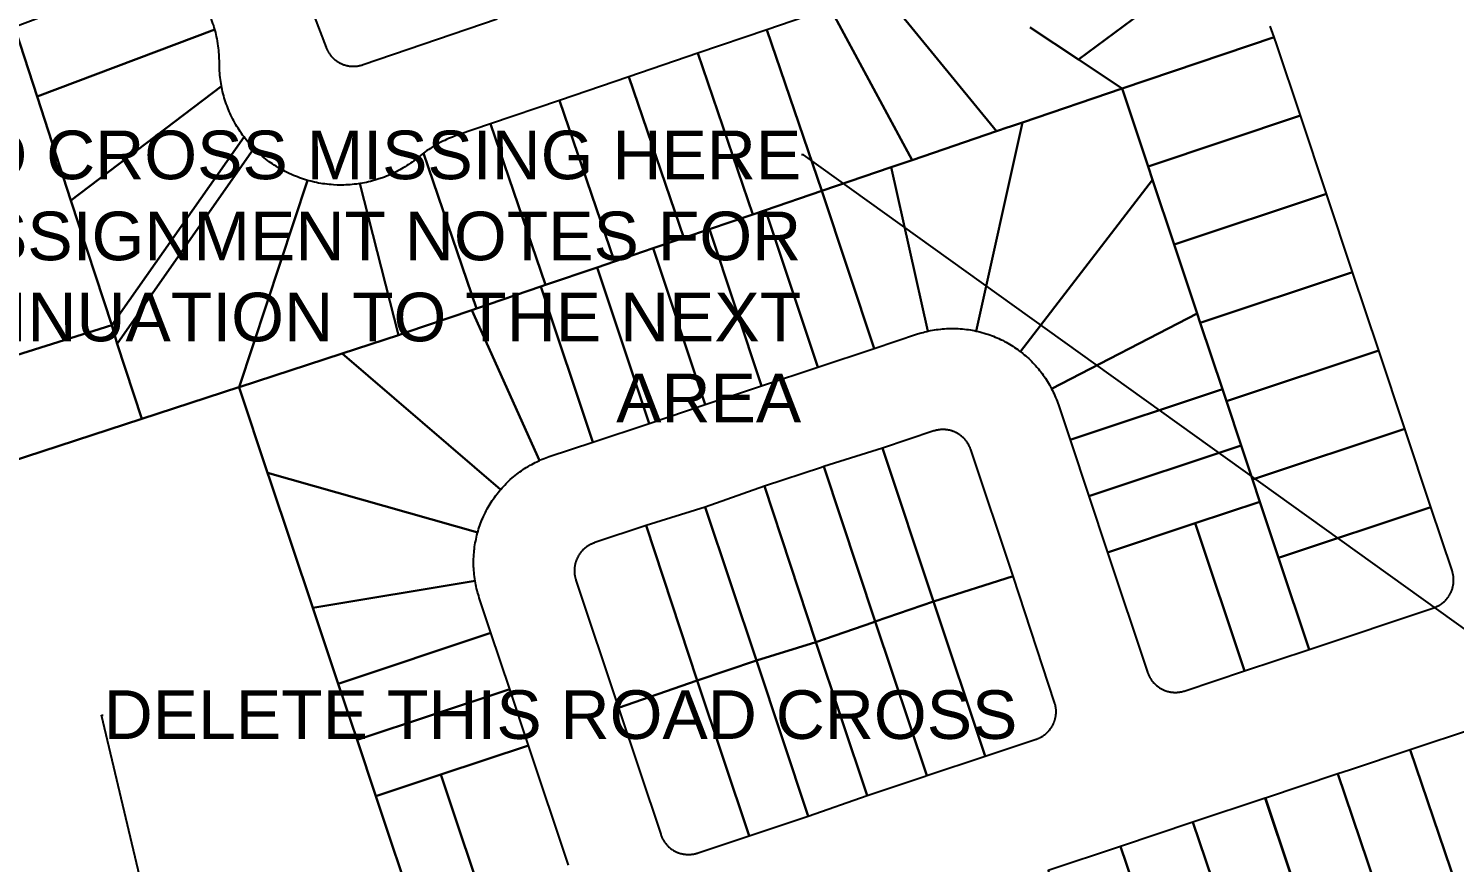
# Model space of a CAD drawing. Header units: metres. Extents: x 620457 to 624057, y 4872349 to 4874194.
# Drawn here: x 621032.8 to 621326, y 4873584 to 4873755.6 of the extents above; entities that cross this region are included whole.
import ezdxf
from ezdxf import colors
from ezdxf.entities.mleader import LeaderData, LeaderLine
from ezdxf.math import Vec2, Vec3

# ---------------------------------------------------------------- set-up
doc = ezdxf.new("R2010")
doc.units = ezdxf.units.M
doc.header["$LTSCALE"] = 10
doc.header["$MEASUREMENT"] = 0
doc.layers.add('Aurora_Parcel', color=252, linetype='Continuous')
doc.layers.add('telMAX -QC', color=4, linetype='Continuous')
doc.styles.get("Standard").update_dxf_attribs({"font": 'arial.ttf'})

msp = doc.modelspace()

# ---------------------------------------------------------------- linework, layer by layer
at = {"layer": 'Aurora_Parcel'}
for points in [[(621071.15, 4873755.37), (621071.03, 4873755.78), (621070.9, 4873756.2), (621070.76, 4873756.62), (621070.62, 4873757.03), (621070.46, 4873757.46), (621070.42, 4873757.57), (621065.94, 4873769.44), (621029.94, 4873755.86), (621031.09, 4873752.33), (621034.59, 4873741.58), (621071.15, 4873755.37)], [(621231.81, 4873734.44), (621206.92, 4873764.92), (621206.71, 4873764.76), (621206.3, 4873764.43), (621205.88, 4873764.11), (621205.46, 4873763.81), (621205.03, 4873763.5), (621204.6, 4873763.22), (621204.16, 4873762.93), (621203.72, 4873762.64), (621203.07, 4873762.25), (621202.61, 4873761.99), (621202.15, 4873761.74), (621201.69, 4873761.49), (621201.21, 4873761.26), (621200.74, 4873761.02), (621200.28, 4873760.81), (621199.8, 4873760.61), (621199.32, 4873760.4), (621198.83, 4873760.2), (621198.34, 4873760.02), (621197.63, 4873759.76), (621214.46, 4873728.52), (621231.81, 4873734.44)], [(621214.46, 4873728.52), (621197.63, 4873759.76), (621184.61, 4873755.32), (621195.9, 4873722.19), (621210.16, 4873727.05), (621214.46, 4873728.52)], [(621072.5, 4873743.71), (621072.49, 4873743.81), (621072.41, 4873744.24), (621072.35, 4873744.67), (621072.29, 4873745.1), (621072.23, 4873745.54), (621072.19, 4873745.97), (621072.15, 4873746.4), (621072.12, 4873746.85), (621072.09, 4873747.28), (621072.08, 4873747.71), (621072.07, 4873748.52), (621072.07, 4873748.95), (621072.06, 4873749.39), (621072.04, 4873749.81), (621072.02, 4873750.26), (621071.99, 4873750.7), (621071.95, 4873751.12), (621071.9, 4873751.56), (621071.84, 4873752.01), (621071.78, 4873752.43), (621071.68, 4873753.07), (621071.59, 4873753.49), (621071.51, 4873753.92), (621071.41, 4873754.35), (621071.31, 4873754.76), (621071.15, 4873755.37), (621034.59, 4873741.58), (621041.54, 4873720.18), (621072.5, 4873743.71)], [(621195.9, 4873722.19), (621184.61, 4873755.32), (621170.42, 4873750.49), (621181.72, 4873717.34), (621184.35, 4873718.25), (621195.9, 4873722.19)], [(621294.3, 4873737.67), (621289.45, 4873752.23), (621288.91, 4873753.79), (621257.67, 4873743.21), (621262.99, 4873727.23), (621294.3, 4873737.67)], [(621181.72, 4873717.34), (621170.42, 4873750.49), (621156.22, 4873745.64), (621167.52, 4873712.51), (621172.8, 4873714.31), (621181.72, 4873717.34)], [(621142.02, 4873740.8), (621153.32, 4873707.67), (621161.25, 4873710.37), (621167.52, 4873712.51), (621156.22, 4873745.64), (621142.02, 4873740.8)], [(621077.14, 4873733.29), (621076.85, 4873733.65), (621076.6, 4873734.01), (621076.36, 4873734.39), (621075.93, 4873735.05), (621075.69, 4873735.42), (621075.47, 4873735.8), (621075.25, 4873736.18), (621075.04, 4873736.57), (621074.84, 4873736.94), (621074.64, 4873737.34), (621074.46, 4873737.74), (621074.27, 4873738.12), (621074.08, 4873738.52), (621073.79, 4873739.27), (621073.64, 4873739.68), (621073.48, 4873740.1), (621073.33, 4873740.51), (621073.21, 4873740.91), (621073.08, 4873741.32), (621072.97, 4873741.75), (621072.86, 4873742.17), (621072.74, 4873742.6), (621072.64, 4873743.03), (621072.5, 4873743.71), (621041.54, 4873720.18), (621049.94, 4873694.59), (621077.14, 4873733.29)], [(621262.99, 4873727.23), (621257.67, 4873743.21), (621237.18, 4873736.26), (621227.67, 4873693.34), (621228.04, 4873693.26), (621228.43, 4873693.17), (621228.82, 4873693.07), (621229.3, 4873692.93), (621229.68, 4873692.81), (621230.07, 4873692.69), (621230.46, 4873692.55), (621230.82, 4873692.42), (621231.2, 4873692.27), (621231.57, 4873692.12), (621231.94, 4873691.97), (621232.3, 4873691.81), (621232.67, 4873691.63), (621233.03, 4873691.45), (621233.47, 4873691.22), (621233.83, 4873691.03), (621234.18, 4873690.84), (621234.52, 4873690.63), (621234.87, 4873690.43), (621235.21, 4873690.21), (621235.53, 4873689.99), (621235.87, 4873689.76), (621236.2, 4873689.53), (621236.52, 4873689.29), (621236.75, 4873689.12), (621263.91, 4873724.47), (621262.99, 4873727.23)], [(621127.82, 4873735.95), (621139.12, 4873702.83), (621149.71, 4873706.44), (621153.32, 4873707.67), (621142.02, 4873740.8), (621127.82, 4873735.95)], [(621299.67, 4873721.56), (621294.3, 4873737.67), (621262.99, 4873727.23), (621263.91, 4873724.47), (621268.35, 4873711.12), (621299.67, 4873721.56)], [(621139.12, 4873702.83), (621127.82, 4873735.95), (621121.18, 4873733.69), (621120.4, 4873733.41), (621119.99, 4873733.26), (621119.58, 4873733.09), (621119.18, 4873732.93), (621118.78, 4873732.75), (621118.39, 4873732.57), (621117.99, 4873732.38), (621117.61, 4873732.18), (621117.22, 4873731.98), (621116.83, 4873731.77), (621116.2, 4873731.4), (621115.83, 4873731.17), (621115.46, 4873730.93), (621115.1, 4873730.69), (621114.74, 4873730.46), (621114.38, 4873730.19), (621114.02, 4873729.93), (621124.93, 4873697.99), (621138.16, 4873702.49), (621139.12, 4873702.83)], [(621227.67, 4873693.34), (621237.18, 4873736.26), (621234.48, 4873735.35), (621234.26, 4873735.28), (621231.81, 4873734.44), (621214.46, 4873728.52), (621210.16, 4873727.05), (621217.72, 4873693.33), (621217.89, 4873693.37), (621218.28, 4873693.45), (621218.68, 4873693.52), (621219.07, 4873693.59), (621219.47, 4873693.65), (621219.87, 4873693.7), (621220.36, 4873693.75), (621220.76, 4873693.8), (621221.16, 4873693.83), (621221.56, 4873693.85), (621221.97, 4873693.87), (621222.37, 4873693.88), (621222.76, 4873693.88), (621223.18, 4873693.88), (621223.57, 4873693.87), (621223.97, 4873693.85), (621224.37, 4873693.82), (621224.87, 4873693.78), (621225.27, 4873693.74), (621225.67, 4873693.7), (621226.07, 4873693.64), (621226.47, 4873693.58), (621226.86, 4873693.51), (621227.26, 4873693.44), (621227.67, 4873693.34)], [(621079.17, 4873730.93), (621078.8, 4873731.31), (621078.51, 4873731.63), (621078.21, 4873731.96), (621077.93, 4873732.28), (621077.66, 4873732.63), (621077.4, 4873732.97), (621077.14, 4873733.29), (621049.94, 4873694.59), (621051.09, 4873690.73), (621079.17, 4873730.93)], [(621090.17, 4873724.35), (621089.76, 4873724.47), (621089.34, 4873724.61), (621088.93, 4873724.74), (621088.51, 4873724.89), (621088.11, 4873725.04), (621087.7, 4873725.2), (621087.3, 4873725.37), (621086.9, 4873725.54), (621086.4, 4873725.77), (621086, 4873725.97), (621085.62, 4873726.16), (621085.24, 4873726.36), (621084.84, 4873726.57), (621084.47, 4873726.79), (621084.1, 4873727.01), (621083.73, 4873727.24), (621083.36, 4873727.47), (621083, 4873727.72), (621082.34, 4873728.18), (621081.99, 4873728.44), (621081.65, 4873728.71), (621081.3, 4873728.98), (621080.97, 4873729.26), (621080.64, 4873729.54), (621080.31, 4873729.83), (621079.99, 4873730.13), (621079.67, 4873730.44), (621079.36, 4873730.73), (621079.17, 4873730.93), (621051.09, 4873690.73), (621056.12, 4873675.29), (621076.1, 4873681.81), (621076.17, 4873681.83), (621090.17, 4873724.35)], [(621124.93, 4873697.99), (621114.02, 4873729.93), (621113.41, 4873729.45), (621113.07, 4873729.17), (621112.74, 4873728.9), (621112.39, 4873728.63), (621112.05, 4873728.36), (621111.69, 4873728.11), (621111.35, 4873727.85), (621110.98, 4873727.61), (621110.61, 4873727.37), (621110.24, 4873727.13), (621109.87, 4873726.91), (621109.17, 4873726.51), (621108.79, 4873726.3), (621108.4, 4873726.1), (621108.01, 4873725.9), (621107.62, 4873725.72), (621107.22, 4873725.53), (621106.82, 4873725.35), (621106.42, 4873725.19), (621106.01, 4873725.03), (621105.6, 4873724.88), (621104.84, 4873724.63), (621104.43, 4873724.49), (621104.01, 4873724.36), (621103.58, 4873724.25), (621103.17, 4873724.14), (621102.74, 4873724.03), (621102.31, 4873723.94), (621101.89, 4873723.85), (621101.46, 4873723.77), (621100.93, 4873723.68), (621108.9, 4873692.52), (621110.38, 4873693.02), (621123.96, 4873697.66), (621124.93, 4873697.99)], [(621217.72, 4873693.33), (621210.16, 4873727.05), (621195.9, 4873722.19), (621206.7, 4873689.78), (621215.59, 4873692.75), (621216.31, 4873692.97), (621216.72, 4873693.08), (621217.11, 4873693.17), (621217.5, 4873693.28), (621217.72, 4873693.33)], [(621100.93, 4873723.68), (621100.59, 4873723.64), (621100.24, 4873723.58), (621099.8, 4873723.53), (621099.37, 4873723.49), (621098.93, 4873723.45), (621098.5, 4873723.42), (621098.06, 4873723.4), (621097.63, 4873723.39), (621097.19, 4873723.38), (621096.75, 4873723.38), (621096.32, 4873723.39), (621095.51, 4873723.43), (621095.08, 4873723.48), (621094.64, 4873723.5), (621094.21, 4873723.54), (621093.78, 4873723.6), (621093.34, 4873723.66), (621092.91, 4873723.73), (621092.47, 4873723.8), (621092.06, 4873723.89), (621091.63, 4873723.98), (621090.85, 4873724.17), (621090.51, 4873724.26), (621090.17, 4873724.35), (621076.17, 4873681.83), (621097.32, 4873688.74), (621108.9, 4873692.52), (621100.93, 4873723.68)], [(621206.7, 4873689.78), (621195.9, 4873722.19), (621184.35, 4873718.25), (621195.12, 4873685.92), (621206.7, 4873689.78)], [(621268.35, 4873711.12), (621263.91, 4873724.47), (621236.75, 4873689.12), (621236.84, 4873689.05), (621237.24, 4873688.74), (621237.55, 4873688.49), (621237.85, 4873688.22), (621238.15, 4873687.96), (621238.45, 4873687.68), (621238.74, 4873687.41), (621239.01, 4873687.13), (621239.31, 4873686.84), (621239.58, 4873686.55), (621239.84, 4873686.25), (621240.12, 4873685.95), (621240.44, 4873685.57), (621240.7, 4873685.26), (621240.94, 4873684.94), (621241.19, 4873684.62), (621241.42, 4873684.3), (621241.65, 4873683.97), (621241.88, 4873683.64), (621242.09, 4873683.3), (621242.31, 4873682.96), (621242.52, 4873682.62), (621242.72, 4873682.27), (621242.96, 4873681.85), (621243.15, 4873681.48), (621273.08, 4873696.97), (621268.35, 4873711.12)], [(621305.03, 4873705.45), (621299.67, 4873721.56), (621268.35, 4873711.12), (621273.08, 4873696.97), (621273.73, 4873695.01), (621305.03, 4873705.45)], [(621195.12, 4873685.92), (621184.35, 4873718.25), (621181.72, 4873717.34), (621172.8, 4873714.31), (621183.55, 4873682.07), (621195.12, 4873685.92)], [(621172.8, 4873714.31), (621167.52, 4873712.51), (621161.25, 4873710.37), (621171.97, 4873678.21), (621183.55, 4873682.07), (621172.8, 4873714.31)], [(621161.25, 4873710.37), (621153.32, 4873707.67), (621149.71, 4873706.44), (621160.4, 4873674.35), (621171.97, 4873678.21), (621161.25, 4873710.37)], [(621160.4, 4873674.35), (621149.71, 4873706.44), (621139.12, 4873702.83), (621138.16, 4873702.49), (621148.82, 4873670.49), (621160.4, 4873674.35)], [(621310.4, 4873689.34), (621305.03, 4873705.45), (621273.73, 4873695.01), (621278.27, 4873681.39), (621279.1, 4873678.9), (621310.4, 4873689.34)], [(621148.82, 4873670.49), (621138.16, 4873702.49), (621124.93, 4873697.99), (621123.96, 4873697.66), (621137.88, 4873666.72), (621138.09, 4873666.83), (621138.46, 4873666.98), (621138.83, 4873667.13), (621139.21, 4873667.27), (621139.88, 4873667.52), (621148.82, 4873670.49)], [(621137.88, 4873666.72), (621123.96, 4873697.66), (621110.38, 4873693.02), (621108.9, 4873692.52), (621097.32, 4873688.74), (621129.88, 4873660.74), (621129.92, 4873660.79), (621130.19, 4873661.09), (621130.46, 4873661.39), (621130.73, 4873661.68), (621131.01, 4873661.97), (621131.3, 4873662.25), (621131.59, 4873662.53), (621131.88, 4873662.8), (621132.25, 4873663.14), (621132.56, 4873663.39), (621132.88, 4873663.65), (621133.19, 4873663.9), (621133.51, 4873664.14), (621133.83, 4873664.38), (621134.16, 4873664.61), (621134.5, 4873664.84), (621134.82, 4873665.06), (621135.16, 4873665.28), (621135.52, 4873665.48), (621135.94, 4873665.74), (621136.29, 4873665.93), (621136.64, 4873666.12), (621137, 4873666.3), (621137.36, 4873666.48), (621137.72, 4873666.65), (621137.88, 4873666.72)], [(621273.73, 4873695.01), (621273.08, 4873696.97), (621243.15, 4873681.48), (621243.32, 4873681.14), (621243.5, 4873680.78), (621243.67, 4873680.41), (621243.83, 4873680.05), (621243.99, 4873679.68), (621244.13, 4873679.3), (621244.29, 4873678.93), (621244.42, 4873678.53), (621244.56, 4873678.15), (621246.96, 4873670.95), (621278.27, 4873681.39), (621273.73, 4873695.01)], [(621125.25, 4873652.22), (621125.37, 4873652.6), (621125.49, 4873652.98), (621125.62, 4873653.36), (621125.75, 4873653.74), (621125.91, 4873654.12), (621126.04, 4873654.49), (621126.21, 4873654.86), (621126.37, 4873655.23), (621126.54, 4873655.59), (621126.76, 4873656.04), (621126.94, 4873656.4), (621127.13, 4873656.75), (621127.32, 4873657.1), (621127.52, 4873657.45), (621127.73, 4873657.8), (621127.94, 4873658.14), (621128.16, 4873658.47), (621128.39, 4873658.8), (621128.61, 4873659.13), (621128.86, 4873659.46), (621129.16, 4873659.86), (621129.41, 4873660.17), (621129.66, 4873660.48), (621129.88, 4873660.74), (621097.32, 4873688.74), (621076.17, 4873681.83), (621076.1, 4873681.81), (621076.13, 4873681.72), (621081.98, 4873664.2), (621125.17, 4873651.93), (621125.25, 4873652.22)], [(621315.76, 4873673.22), (621310.4, 4873689.34), (621279.1, 4873678.9), (621282.13, 4873669.81), (621284.48, 4873662.79), (621315.76, 4873673.22)], [(621112.52, 4873572.87), (621104.23, 4873597.66), (621100.37, 4873609.23), (621096.5, 4873620.8), (621091.28, 4873636.4), (621082.44, 4873662.84), (621081.98, 4873664.2), (621076.13, 4873681.72), (621076.1, 4873681.81), (621056.12, 4873675.29), (620977.58, 4873649.65), (620994.49, 4873599.1), (621000.06, 4873582.43), (621014.25, 4873540.01), (621112.52, 4873572.87)], [(621279.1, 4873678.9), (621278.27, 4873681.39), (621246.96, 4873670.95), (621250.82, 4873659.37), (621282.13, 4873669.81), (621279.1, 4873678.9)], [(621235.23, 4873642.9), (621226.53, 4873669), (621226.5, 4873669.08), (621226.47, 4873669.18), (621226.43, 4873669.28), (621226.39, 4873669.38), (621226.33, 4873669.52), (621226.28, 4873669.62), (621226.24, 4873669.71), (621226.19, 4873669.81), (621226.14, 4873669.9), (621226.06, 4873670.06), (621226, 4873670.15), (621225.95, 4873670.24), (621225.89, 4873670.33), (621225.84, 4873670.42), (621225.78, 4873670.5), (621225.72, 4873670.59), (621225.64, 4873670.67), (621225.59, 4873670.76), (621225.53, 4873670.84), (621225.46, 4873670.93), (621225.38, 4873671.02), (621225.31, 4873671.1), (621225.24, 4873671.17), (621225.16, 4873671.25), (621225.09, 4873671.32), (621225.02, 4873671.4), (621224.93, 4873671.47), (621224.86, 4873671.54), (621224.78, 4873671.61), (621224.7, 4873671.68), (621224.62, 4873671.76), (621224.52, 4873671.83), (621224.44, 4873671.89), (621224.35, 4873671.95), (621224.26, 4873672.01), (621224.18, 4873672.08), (621224.09, 4873672.13), (621224.01, 4873672.19), (621223.92, 4873672.24), (621223.83, 4873672.29), (621223.73, 4873672.34), (621223.64, 4873672.39), (621223.53, 4873672.45), (621223.43, 4873672.49), (621223.34, 4873672.54), (621223.24, 4873672.59), (621223.15, 4873672.63), (621223.05, 4873672.67), (621222.95, 4873672.7), (621222.85, 4873672.75), (621222.75, 4873672.77), (621222.65, 4873672.81), (621222.55, 4873672.84), (621222.43, 4873672.87), (621222.33, 4873672.91), (621222.22, 4873672.93), (621222.12, 4873672.95), (621222.02, 4873672.97), (621221.92, 4873672.99), (621221.81, 4873673.01), (621221.72, 4873673.02), (621221.61, 4873673.04), (621221.5, 4873673.05), (621221.4, 4873673.06), (621221.27, 4873673.07), (621221.16, 4873673.09), (621221.06, 4873673.09), (621220.94, 4873673.09), (621220.85, 4873673.09), (621220.75, 4873673.09), (621220.64, 4873673.09), (621220.54, 4873673.09), (621220.43, 4873673.07), (621220.33, 4873673.07), (621220.22, 4873673.06), (621220.09, 4873673.04), (621219.99, 4873673.03), (621219.89, 4873673.01), (621219.78, 4873672.99), (621219.67, 4873672.97), (621219.58, 4873672.95), (621219.47, 4873672.93), (621219.37, 4873672.91), (621219.27, 4873672.88), (621219.17, 4873672.85), (621219.07, 4873672.82), (621218.96, 4873672.8), (621208.37, 4873669.25), (621218.88, 4873637.71), (621235.23, 4873642.9)], [(621321.14, 4873657.12), (621315.76, 4873673.22), (621284.48, 4873662.79), (621285.99, 4873658.24), (621289.83, 4873646.68), (621321.14, 4873657.12)], [(621218.88, 4873637.71), (621208.37, 4873669.25), (621196.34, 4873665.46), (621206.9, 4873633.57), (621218.88, 4873637.71)], [(621284.48, 4873662.79), (621282.13, 4873669.81), (621250.82, 4873659.37), (621254.68, 4873647.8), (621272.7, 4873653.8), (621285.99, 4873658.24), (621284.48, 4873662.79)], [(621124.64, 4873641.97), (621124.58, 4873642.35), (621124.51, 4873642.88), (621124.46, 4873643.28), (621124.42, 4873643.68), (621124.39, 4873644.08), (621124.36, 4873644.48), (621124.34, 4873644.88), (621124.33, 4873645.28), (621124.33, 4873645.68), (621124.33, 4873646.08), (621124.34, 4873646.48), (621124.35, 4873646.89), (621124.39, 4873647.39), (621124.42, 4873647.79), (621124.46, 4873648.19), (621124.5, 4873648.58), (621124.55, 4873648.98), (621124.61, 4873649.38), (621124.68, 4873649.77), (621124.76, 4873650.17), (621124.84, 4873650.56), (621124.92, 4873650.94), (621125.02, 4873651.34), (621125.13, 4873651.83), (621125.17, 4873651.93), (621081.98, 4873664.2), (621082.44, 4873662.84), (621091.28, 4873636.4), (621124.64, 4873641.97)], [(621206.44, 4873633.41), (621206.9, 4873633.57), (621196.34, 4873665.46), (621195.87, 4873665.31), (621184.15, 4873661.46), (621194.68, 4873629.38), (621206.44, 4873633.41)], [(621194.68, 4873629.38), (621184.15, 4873661.46), (621171.95, 4873657.12), (621182.47, 4873625.55), (621194.68, 4873629.38)], [(621289.83, 4873646.68), (621285.99, 4873658.24), (621272.7, 4873653.8), (621282.82, 4873623.44), (621296.1, 4873627.86), (621289.83, 4873646.68)], [(621182.47, 4873625.55), (621171.95, 4873657.12), (621159.82, 4873653.33), (621170.32, 4873621.48), (621182.47, 4873625.55)], [(621296.1, 4873627.86), (621321.71, 4873636.43), (621321.81, 4873636.46), (621321.9, 4873636.5), (621322, 4873636.54), (621322.1, 4873636.57), (621322.2, 4873636.61), (621322.29, 4873636.66), (621322.44, 4873636.73), (621322.53, 4873636.77), (621322.63, 4873636.82), (621322.78, 4873636.91), (621322.87, 4873636.96), (621322.96, 4873637.01), (621323.05, 4873637.07), (621323.14, 4873637.13), (621323.22, 4873637.19), (621323.31, 4873637.25), (621323.39, 4873637.31), (621323.48, 4873637.37), (621323.56, 4873637.44), (621323.65, 4873637.5), (621323.74, 4873637.6), (621323.82, 4873637.66), (621323.9, 4873637.73), (621323.97, 4873637.8), (621324.05, 4873637.87), (621324.12, 4873637.95), (621324.19, 4873638.02), (621324.26, 4873638.1), (621324.33, 4873638.18), (621324.4, 4873638.27), (621324.47, 4873638.34), (621324.55, 4873638.44), (621324.61, 4873638.52), (621324.67, 4873638.61), (621324.74, 4873638.69), (621324.79, 4873638.78), (621324.85, 4873638.87), (621324.91, 4873638.96), (621324.96, 4873639.05), (621325.02, 4873639.14), (621325.07, 4873639.23), (621325.12, 4873639.32), (621325.18, 4873639.44), (621325.21, 4873639.53), (621325.27, 4873639.63), (621325.31, 4873639.72), (621325.35, 4873639.82), (621325.38, 4873639.91), (621325.43, 4873640.01), (621325.46, 4873640.11), (621325.5, 4873640.21), (621325.54, 4873640.31), (621325.56, 4873640.41), (621325.6, 4873640.54), (621325.62, 4873640.64), (621325.65, 4873640.74), (621325.67, 4873640.84), (621325.69, 4873640.94), (621325.71, 4873641.04), (621325.72, 4873641.15), (621325.75, 4873641.25), (621325.76, 4873641.36), (621325.77, 4873641.46), (621325.78, 4873641.56), (621325.79, 4873641.69), (621325.8, 4873641.8), (621325.81, 4873641.91), (621325.81, 4873642.01), (621325.81, 4873642.11), (621325.81, 4873642.22), (621325.81, 4873642.32), (621325.8, 4873642.43), (621325.8, 4873642.53), (621325.79, 4873642.64), (621325.78, 4873642.74), (621325.76, 4873642.87), (621325.75, 4873642.97), (621325.72, 4873643.08), (621325.72, 4873643.18), (621325.7, 4873643.28), (621325.67, 4873643.39), (621325.65, 4873643.49), (621325.63, 4873643.59), (621325.6, 4873643.69), (621325.57, 4873643.79), (621325.54, 4873643.91), (621325.5, 4873644), (621325.47, 4873644.1), (621321.14, 4873657.12), (621289.83, 4873646.68), (621296.1, 4873627.86)], [(621170.32, 4873621.48), (621159.82, 4873653.33), (621149.27, 4873649.82), (621149.17, 4873649.78), (621149.07, 4873649.74), (621148.97, 4873649.7), (621148.87, 4873649.67), (621148.78, 4873649.63), (621148.68, 4873649.59), (621148.58, 4873649.54), (621148.49, 4873649.5), (621148.39, 4873649.45), (621148.29, 4873649.4), (621148.2, 4873649.35), (621148.1, 4873649.3), (621148.01, 4873649.25), (621147.91, 4873649.19), (621147.82, 4873649.15), (621147.73, 4873649.08), (621147.65, 4873649.02), (621147.56, 4873648.96), (621147.48, 4873648.9), (621147.4, 4873648.83), (621147.31, 4873648.77), (621147.23, 4873648.71), (621147.13, 4873648.62), (621147.05, 4873648.55), (621146.98, 4873648.48), (621146.9, 4873648.42), (621146.82, 4873648.32), (621146.75, 4873648.26), (621146.68, 4873648.17), (621146.61, 4873648.1), (621146.54, 4873648.02), (621146.46, 4873647.94), (621146.39, 4873647.86), (621146.31, 4873647.75), (621146.25, 4873647.67), (621146.19, 4873647.59), (621146.13, 4873647.5), (621146.08, 4873647.41), (621146.01, 4873647.33), (621145.95, 4873647.23), (621145.9, 4873647.15), (621145.85, 4873647.06), (621145.8, 4873646.96), (621145.75, 4873646.87), (621145.69, 4873646.75), (621145.63, 4873646.64), (621145.6, 4873646.56), (621145.55, 4873646.46), (621145.51, 4873646.37), (621145.47, 4873646.27), (621145.43, 4873646.17), (621145.4, 4873646.07), (621145.36, 4873645.98), (621145.33, 4873645.88), (621145.3, 4873645.78), (621145.27, 4873645.65), (621145.24, 4873645.55), (621145.21, 4873645.44), (621145.19, 4873645.34), (621145.17, 4873645.23), (621145.15, 4873645.13), (621145.13, 4873645.04), (621145.12, 4873644.92), (621145.1, 4873644.82), (621145.09, 4873644.72), (621145.08, 4873644.61), (621145.07, 4873644.48), (621145.06, 4873644.38), (621145.06, 4873644.27), (621145.06, 4873644.17), (621145.06, 4873644.05), (621145.06, 4873643.95), (621145.06, 4873643.84), (621145.06, 4873643.74), (621145.07, 4873643.63), (621145.07, 4873643.53), (621145.08, 4873643.43), (621145.1, 4873643.29), (621145.11, 4873643.19), (621145.13, 4873643.09), (621145.15, 4873642.98), (621145.17, 4873642.86), (621145.19, 4873642.76), (621145.21, 4873642.66), (621145.24, 4873642.55), (621145.27, 4873642.45), (621145.29, 4873642.35), (621145.32, 4873642.24), (621145.36, 4873642.14), (621154.12, 4873615.87), (621170.32, 4873621.48)], [(621282.82, 4873623.44), (621272.7, 4873653.8), (621254.68, 4873647.8), (621262.87, 4873623.2), (621262.89, 4873623.11), (621262.94, 4873623.01), (621262.98, 4873622.9), (621263.01, 4873622.81), (621263.05, 4873622.71), (621263.09, 4873622.61), (621263.14, 4873622.52), (621263.18, 4873622.42), (621263.23, 4873622.33), (621263.28, 4873622.23), (621263.33, 4873622.14), (621263.38, 4873622.05), (621263.44, 4873621.94), (621263.51, 4873621.86), (621263.55, 4873621.76), (621263.61, 4873621.67), (621263.67, 4873621.59), (621263.72, 4873621.5), (621263.79, 4873621.42), (621263.86, 4873621.33), (621263.92, 4873621.24), (621263.99, 4873621.17), (621264.06, 4873621.09), (621264.14, 4873620.99), (621264.21, 4873620.92), (621264.29, 4873620.84), (621264.36, 4873620.77), (621264.44, 4873620.69), (621264.51, 4873620.62), (621264.59, 4873620.55), (621264.66, 4873620.48), (621264.75, 4873620.41), (621264.83, 4873620.36), (621264.91, 4873620.28), (621265.01, 4873620.2), (621265.1, 4873620.14), (621265.18, 4873620.09), (621265.27, 4873620.02), (621265.36, 4873619.97), (621265.45, 4873619.91), (621265.54, 4873619.86), (621265.63, 4873619.8), (621265.72, 4873619.75), (621265.81, 4873619.7), (621265.91, 4873619.66), (621266.02, 4873619.6), (621266.13, 4873619.55), (621266.21, 4873619.51), (621266.31, 4873619.47), (621266.41, 4873619.43), (621266.51, 4873619.39), (621266.6, 4873619.37), (621266.7, 4873619.33), (621266.8, 4873619.29), (621266.9, 4873619.26), (621266.99, 4873619.23), (621267.13, 4873619.21), (621267.23, 4873619.18), (621267.33, 4873619.15), (621267.43, 4873619.13), (621267.54, 4873619.11), (621267.64, 4873619.1), (621267.75, 4873619.08), (621267.85, 4873619.07), (621267.95, 4873619.07), (621268.06, 4873619.04), (621268.17, 4873619.04), (621268.29, 4873619.03), (621268.4, 4873619.02), (621268.5, 4873619.02), (621268.61, 4873619.02), (621268.71, 4873619.02), (621268.82, 4873619.03), (621268.92, 4873619.03), (621269.02, 4873619.04), (621269.13, 4873619.05), (621269.24, 4873619.07), (621269.34, 4873619.07), (621269.49, 4873619.09), (621269.59, 4873619.11), (621269.69, 4873619.12), (621269.8, 4873619.14), (621269.9, 4873619.17), (621270, 4873619.19), (621270.11, 4873619.22), (621270.21, 4873619.24), (621270.31, 4873619.27), (621270.41, 4873619.3), (621270.6, 4873619.37), (621282.82, 4873623.44)], [(621239.99, 4873609.4), (621240.06, 4873609.43), (621240.18, 4873609.47), (621240.28, 4873609.51), (621240.38, 4873609.55), (621240.48, 4873609.59), (621240.57, 4873609.63), (621240.67, 4873609.68), (621240.76, 4873609.72), (621240.85, 4873609.77), (621240.95, 4873609.82), (621241.06, 4873609.87), (621241.15, 4873609.93), (621241.24, 4873609.98), (621241.33, 4873610.03), (621241.42, 4873610.09), (621241.57, 4873610.19), (621241.65, 4873610.26), (621241.74, 4873610.32), (621241.82, 4873610.38), (621241.9, 4873610.45), (621242.02, 4873610.55), (621242.1, 4873610.62), (621242.17, 4873610.69), (621242.25, 4873610.76), (621242.32, 4873610.83), (621242.38, 4873610.9), (621242.46, 4873610.98), (621242.54, 4873611.05), (621242.6, 4873611.13), (621242.67, 4873611.21), (621242.74, 4873611.29), (621242.83, 4873611.4), (621242.88, 4873611.48), (621242.95, 4873611.56), (621243.01, 4873611.65), (621243.06, 4873611.74), (621243.12, 4873611.82), (621243.18, 4873611.91), (621243.23, 4873612), (621243.29, 4873612.08), (621243.34, 4873612.17), (621243.39, 4873612.26), (621243.45, 4873612.37), (621243.49, 4873612.48), (621243.54, 4873612.57), (621243.58, 4873612.66), (621243.62, 4873612.76), (621243.66, 4873612.86), (621243.69, 4873612.97), (621243.73, 4873613.06), (621243.77, 4873613.15), (621243.8, 4873613.26), (621243.83, 4873613.35), (621243.87, 4873613.47), (621243.89, 4873613.57), (621243.92, 4873613.67), (621243.94, 4873613.77), (621243.96, 4873613.88), (621243.98, 4873613.98), (621244, 4873614.08), (621244.02, 4873614.19), (621244.03, 4873614.29), (621244.05, 4873614.39), (621244.06, 4873614.5), (621244.07, 4873614.63), (621244.08, 4873614.73), (621244.09, 4873614.85), (621244.09, 4873614.93), (621244.09, 4873615.04), (621244.09, 4873615.14), (621244.09, 4873615.25), (621244.08, 4873615.35), (621244.08, 4873615.46), (621244.07, 4873615.57), (621244.06, 4873615.66), (621244.04, 4873615.8), (621244.03, 4873615.9), (621244.01, 4873615.99), (621243.99, 4873616.11), (621243.98, 4873616.21), (621243.95, 4873616.31), (621243.93, 4873616.41), (621243.91, 4873616.51), (621243.87, 4873616.67), (621243.84, 4873616.76), (621243.78, 4873616.93), (621235.23, 4873642.9), (621218.88, 4873637.71), (621229.47, 4873605.93), (621239.99, 4873609.4)], [(621127.91, 4873631.27), (621125.51, 4873638.48), (621125.38, 4873638.87), (621125.16, 4873639.61), (621125.06, 4873640), (621124.96, 4873640.39), (621124.87, 4873640.78), (621124.79, 4873641.17), (621124.71, 4873641.57), (621124.64, 4873641.97), (621091.28, 4873636.4), (621096.5, 4873620.8), (621127.91, 4873631.27)], [(621229.47, 4873605.93), (621218.88, 4873637.71), (621206.9, 4873633.57), (621217.48, 4873601.9), (621229.47, 4873605.93)], [(621096.5, 4873620.8), (621100.37, 4873609.23), (621131.77, 4873619.7), (621127.91, 4873631.27), (621096.5, 4873620.8)], [(621216.95, 4873601.72), (621217.48, 4873601.9), (621206.9, 4873633.57), (621206.44, 4873633.41), (621194.68, 4873629.38), (621205.21, 4873597.78), (621216.95, 4873601.72)], [(621205.21, 4873597.78), (621194.68, 4873629.38), (621182.47, 4873625.55), (621193.13, 4873593.55), (621205.21, 4873597.78)], [(621193.13, 4873593.55), (621182.47, 4873625.55), (621170.32, 4873621.48), (621180.98, 4873589.51), (621193.13, 4873593.55)], [(621135.62, 4873608.12), (621131.77, 4873619.7), (621100.37, 4873609.23), (621104.23, 4873597.66), (621117.59, 4873602.11), (621135.62, 4873608.12)], [(621169.16, 4873585.72), (621169.26, 4873585.72), (621169.4, 4873585.74), (621169.5, 4873585.76), (621169.6, 4873585.77), (621169.71, 4873585.79), (621169.81, 4873585.82), (621169.91, 4873585.84), (621170.01, 4873585.88), (621170.11, 4873585.89), (621170.21, 4873585.92), (621170.32, 4873585.95), (621170.41, 4873585.98), (621170.51, 4873586.02), (621180.98, 4873589.51), (621170.32, 4873621.48), (621154.12, 4873615.87), (621162.79, 4873589.84), (621162.82, 4873589.78), (621162.85, 4873589.69), (621162.88, 4873589.59), (621162.92, 4873589.49), (621162.96, 4873589.39), (621163.01, 4873589.26), (621163.06, 4873589.17), (621163.09, 4873589.06), (621163.15, 4873588.98), (621163.2, 4873588.89), (621163.25, 4873588.79), (621163.3, 4873588.7), (621163.36, 4873588.59), (621163.42, 4873588.5), (621163.48, 4873588.41), (621163.53, 4873588.32), (621163.59, 4873588.24), (621163.65, 4873588.15), (621163.71, 4873588.07), (621163.78, 4873587.98), (621163.84, 4873587.91), (621163.9, 4873587.82), (621163.98, 4873587.74), (621164.06, 4873587.64), (621164.13, 4873587.57), (621164.21, 4873587.49), (621164.28, 4873587.42), (621164.36, 4873587.34), (621164.43, 4873587.27), (621164.51, 4873587.2), (621164.59, 4873587.13), (621164.67, 4873587.06), (621164.75, 4873587), (621164.83, 4873586.93), (621164.91, 4873586.85), (621165.02, 4873586.79), (621165.1, 4873586.73), (621165.19, 4873586.67), (621165.28, 4873586.62), (621165.37, 4873586.56), (621165.46, 4873586.51), (621165.55, 4873586.44), (621165.64, 4873586.4), (621165.73, 4873586.35), (621165.83, 4873586.31), (621165.94, 4873586.25), (621166.04, 4873586.21), (621166.13, 4873586.16), (621166.23, 4873586.12), (621166.33, 4873586.08), (621166.43, 4873586.05), (621166.52, 4873586), (621166.62, 4873585.98), (621166.72, 4873585.94), (621166.83, 4873585.91), (621166.92, 4873585.89), (621167.05, 4873585.85), (621167.15, 4873585.83), (621167.24, 4873585.81), (621167.36, 4873585.78), (621167.46, 4873585.77), (621167.56, 4873585.75), (621167.67, 4873585.73), (621167.77, 4873585.72), (621167.88, 4873585.72), (621167.99, 4873585.7), (621168.07, 4873585.69), (621168.21, 4873585.68), (621168.32, 4873585.68), (621168.43, 4873585.67), (621168.53, 4873585.67), (621168.63, 4873585.67), (621168.74, 4873585.68), (621168.84, 4873585.68), (621168.95, 4873585.69), (621169.05, 4873585.7), (621169.16, 4873585.72)], [(621313.62, 4873571.06), (621327.53, 4873575.7), (621316.9, 4873607.21), (621304.37, 4873603.03), (621302, 4873602.24), (621312.66, 4873570.69), (621313.62, 4873571.06)], [(621127.71, 4873571.75), (621117.59, 4873602.11), (621104.23, 4873597.66), (621112.52, 4873572.87), (621114.38, 4873567.31), (621127.71, 4873571.75)], [(621299.25, 4873566.23), (621312.66, 4873570.69), (621302, 4873602.24), (621287.11, 4873597.28), (621297.64, 4873565.69), (621299.25, 4873566.23)], [(621297.64, 4873565.69), (621287.03, 4873597.29), (621272.21, 4873592.32), (621282.85, 4873560.77), (621297.64, 4873565.69)], [(621280.02, 4873559.84), (621282.85, 4873560.77), (621272.21, 4873592.32), (621257.32, 4873587.35), (621268, 4873555.82), (621280.02, 4873559.84)], [(621268, 4873555.82), (621257.32, 4873587.35), (621242.42, 4873582.38), (621253.14, 4873550.91), (621268, 4873555.82)]]:
    msp.add_lwpolyline(points, close=True, dxfattribs=at)
for points in [[(621238.74, 4873755.79), (621248.71, 4873749.19), (621278.29, 4873771.25)], [(621278.29, 4873771.25), (621248.71, 4873749.19), (621257.67, 4873743.21), (621288.91, 4873753.79), (621288.91, 4873753.79), (621288.66, 4873754.55), (621288.38, 4873755.31), (621288.08, 4873756.07)], [(621089.46, 4873763.76), (621094.01, 4873751.69), (621094.05, 4873751.59), (621094.09, 4873751.5), (621094.13, 4873751.4), (621094.18, 4873751.32), (621094.22, 4873751.21), (621094.27, 4873751.12), (621094.32, 4873751.02), (621094.36, 4873750.93), (621094.42, 4873750.83), (621094.47, 4873750.75), (621094.52, 4873750.66), (621094.58, 4873750.57), (621094.64, 4873750.49), (621094.7, 4873750.39), (621094.76, 4873750.31), (621094.82, 4873750.22), (621094.88, 4873750.14), (621094.95, 4873750.06), (621095.01, 4873749.98), (621095.08, 4873749.9), (621095.15, 4873749.81), (621095.22, 4873749.74), (621095.28, 4873749.66), (621095.36, 4873749.59), (621095.44, 4873749.51), (621095.51, 4873749.44), (621095.59, 4873749.37), (621095.67, 4873749.3), (621095.75, 4873749.23), (621095.83, 4873749.17), (621095.9, 4873749.1), (621095.99, 4873749.04), (621096.08, 4873748.97), (621096.16, 4873748.91), (621096.25, 4873748.85), (621096.34, 4873748.79), (621096.43, 4873748.74), (621096.51, 4873748.68), (621096.6, 4873748.63), (621096.7, 4873748.57), (621096.78, 4873748.52), (621096.88, 4873748.48), (621096.97, 4873748.43), (621097.08, 4873748.38), (621097.16, 4873748.34), (621097.26, 4873748.3), (621097.37, 4873748.26), (621097.45, 4873748.21), (621097.55, 4873748.18), (621097.65, 4873748.14), (621097.75, 4873748.11), (621097.85, 4873748.08), (621097.94, 4873748.05), (621098.05, 4873748.02), (621098.15, 4873747.99), (621098.26, 4873747.97), (621098.36, 4873747.94), (621098.46, 4873747.92), (621098.56, 4873747.9), (621098.67, 4873747.89), (621098.77, 4873747.87), (621098.87, 4873747.86), (621098.98, 4873747.84), (621099.08, 4873747.84), (621099.19, 4873747.82), (621099.29, 4873747.82), (621099.41, 4873747.81), (621099.5, 4873747.81), (621099.61, 4873747.81), (621099.71, 4873747.81), (621099.82, 4873747.81), (621099.92, 4873747.82), (621100.03, 4873747.82), (621100.14, 4873747.84), (621100.23, 4873747.84), (621100.34, 4873747.85), (621100.45, 4873747.86), (621100.55, 4873747.88), (621100.65, 4873747.9), (621100.76, 4873747.91), (621100.85, 4873747.94), (621100.96, 4873747.96), (621101.06, 4873747.98), (621101.16, 4873748.01), (621101.25, 4873748.04), (621101.36, 4873748.06), (621101.46, 4873748.1), (621101.57, 4873748.13), (621101.64, 4873748.16), (621129.21, 4873757.56)], [(621206.92, 4873764.92), (621231.81, 4873734.44), (621234.26, 4873735.28), (621234.26, 4873735.28), (621234.48, 4873735.35), (621237.18, 4873736.26), (621257.67, 4873743.21), (621248.71, 4873749.19), (621238.74, 4873755.79)], [(620989.77, 4873675.62), (621049.94, 4873694.59), (621041.54, 4873720.18), (621034.59, 4873741.58), (621034.59, 4873741.58), (621031.09, 4873752.33)], [(620824.16, 4873603.22), (620966.31, 4873645.97), (620967.33, 4873646.31), (620977.58, 4873649.65), (621056.12, 4873675.29), (621051.09, 4873690.73), (621049.94, 4873694.59), (620989.77, 4873675.62), (620941.15, 4873660.23), (620891.74, 4873644.59), (620802.9, 4873616.48)], [(621330.11, 4873611.6), (621316.9, 4873607.21), (621327.53, 4873575.7)], [(621143.83, 4873583.47), (621135.62, 4873608.12), (621117.59, 4873602.11), (621127.71, 4873571.75)]]:
    msp.add_lwpolyline(points, dxfattribs=at)

# ---------------------------------------------------------------- leaders
at = {"layer": 'telMAX -QC', "color": 3, "ltscale": 1.5}
ml = msp.add_multileader_mtext('Standard', dxfattribs=at)
ml.set_content('I. ROAD CROSS MISSING HERE\\P2. ADD DUCT ASSIGNMENT NOTES FOR MAIN FEED CONTINUATION TO THE NEXT AREA', color=3)
ml.set_leader_properties()
ml.build(insert=Vec2(0, 0))
ml.multileader.update_dxf_attribs({"dogleg_length": 0.36, "arrow_head_size": 0.18})
ctx = ml.context
ctx.base_point, ctx.char_height, ctx.arrow_head_size, ctx.landing_gap_size, ctx.plane_origin = Vec3(620910.39, 4873729.58), 10, 0.18, 0.09, Vec3(621347.99, 4873617.73)
ctx.text_align_type = 2
notes = []
notes.append((ctx, [(1, (1, 1, 0), (621192.13, 4873729.58), (-1, 0), 0.36, [(0, [(621347.99, 4873617.73)], 0, [])])]))
ctx.mtext.insert, ctx.mtext.width, ctx.mtext.alignment, ctx.mtext.flow_direction = Vec3(621191.68, 4873734.58), 301.0625, 3, 5
ml = msp.add_multileader_mtext('Standard', dxfattribs=at)
ml.set_content('DELETE THIS ROAD CROSS', color=3)
ml.set_leader_properties()
ml.build(insert=Vec2(0, 0))
ml.multileader.update_dxf_attribs({"dogleg_length": 0.36, "arrow_head_size": 0.18})
ctx = ml.context
ctx.base_point, ctx.char_height, ctx.arrow_head_size, ctx.landing_gap_size, ctx.plane_origin = Vec3(621048.2, 4873614.37), 10, 0.18, 0.09, Vec3(621070.38, 4873518.86)
notes.append((ctx, [(0, (1, 1, 0), (621047.84, 4873614.37), (1, 0), 0.36, [(0, [(621070.38, 4873518.86)], 0, [])])]))
ctx.mtext.insert, ctx.mtext.flow_direction = Vec3(621048.29, 4873619.45), 5
for ctx, leaders in notes:
    for number, flags, end, landing, length, lines in leaders:
        leader = LeaderData()
        leader.index, (leader.has_last_leader_line, leader.has_dogleg_vector, leader.attachment_direction) = number, flags
        leader.last_leader_point, leader.dogleg_vector, leader.dogleg_length = Vec3(end), Vec3(landing), length
        for number, points, colour, breaks in lines:
            line = LeaderLine()
            line.index, line.vertices, line.color, line.breaks = number, Vec3.list(points), colors.encode_raw_color(colour), breaks
            leader.lines.append(line)
        ctx.leaders.append(leader)

doc.saveas('drawing.dxf')
